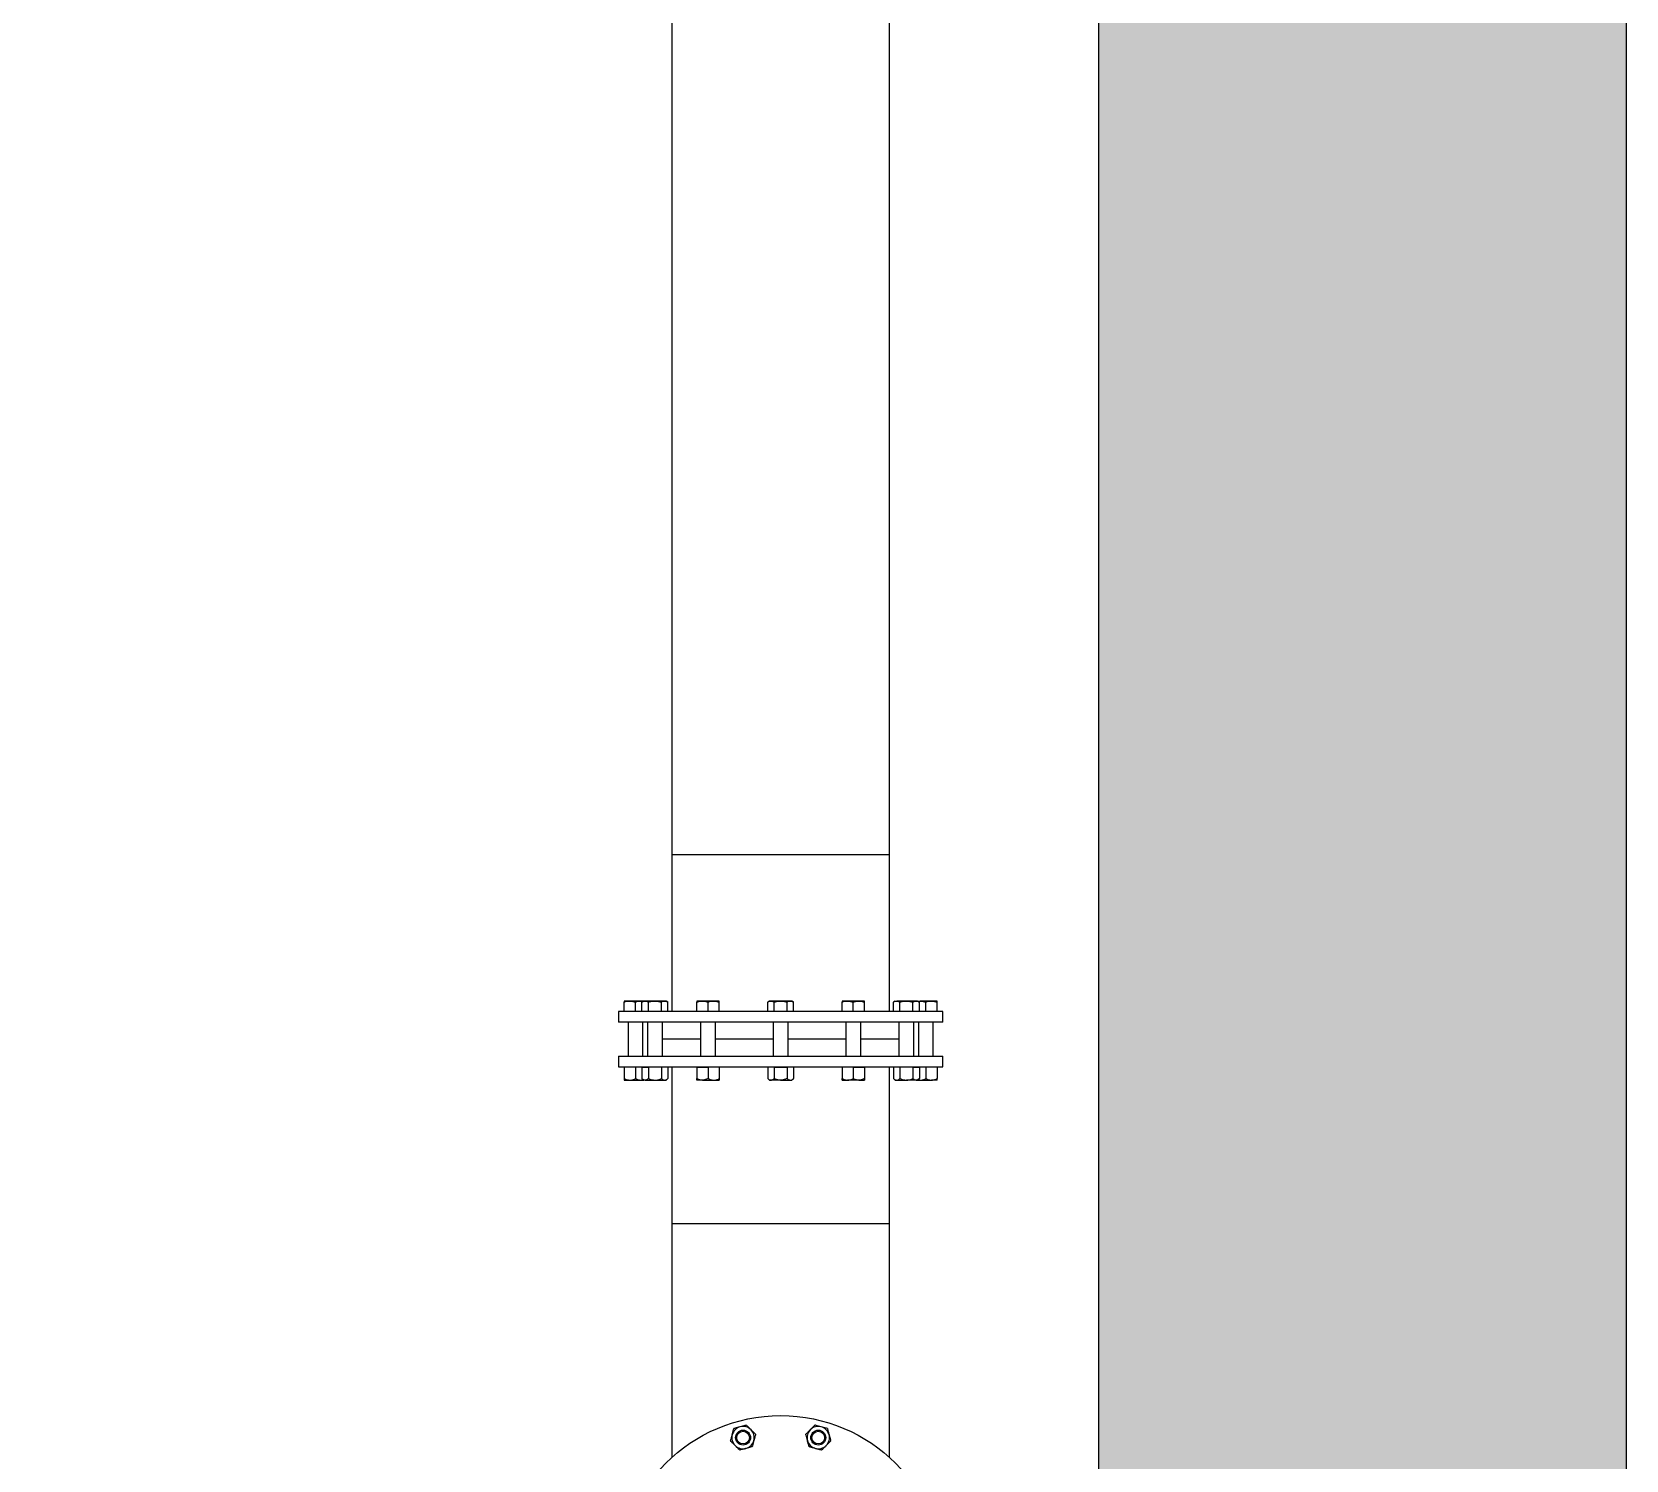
# Model space of a CAD drawing. Header units: inches. Extents: x 0.9 to 37.1, y -8.4 to 11.7.
# Drawn here: x 27.004 to 27.977, y 7.569 to 8.44 of the extents above; entities that cross this region are included whole.
import ezdxf

# ---------------------------------------------------------------- set-up
doc = ezdxf.new("R2010")
doc.units = ezdxf.units.IN
doc.header["$MEASUREMENT"] = 0

msp = doc.modelspace()

# ---------------------------------------------------------------- hatches: boundary and pattern name
h = msp.add_hatch()
h.set_pattern_fill('AR-CONC', color=256, scale=0.01)
h.set_pattern_definition([(50, (3.801593, 0), (0.07172602, -0.00627521), [0.0075, -0.0825]), (355, (3.80159, 0), (-0.01387513, 0.07521921), [0.006, -0.066]), (100.45144, (3.80757, -0.00052), (0.05785088, 0.068944), [0.00637402, -0.07011421]), (46.1842, (3.80159, 0.02), (0.10672413, -0.01655193), [0.01125, -0.12375]), (96.63564, (3.81049, 0.01862), (0.0934662, 0.09741186), [0.00956103, -0.10517138]), (351.18416, (3.80159, 0.02), (0.0934662, 0.09741186), [0.009, -0.099]), (21, (3.811593, 0.015), (0.0596907, -0.04026189), [0.0075, -0.0825]), (326, (3.81159, 0.015), (0.02433153, 0.072515), [0.006, -0.066]), (71.45144, (3.81657, 0.011645), (0.08402224, 0.03225312), [0.00637402, -0.07011421]), (37.5, (3.801593, 0), (0.001215986, 0.033289385), [0, -0.0652, 0, -0.067, 0, -0.06625]), (7.5, (3.801593, 0), (0.026306954, 0.03944117), [0, -0.0382, 0, -0.0637, 0, -0.02525]), (327.5, (3.779293, 0), (0.053382244, -0.002255487), [0, -0.025, 0, -0.078, 0, -0.1035]), (317.5, (3.769293, 0), (0.05831862, 0.0100105), [0, -0.0325, 0, -0.0518, 0, -0.0735])])
h.paths.add_polyline_path([(27.97651, 9.67144), (27.76338, 9.67144), (27.65487, 9.67144), (27.65487, 7.49449), (27.65487, 7.48407), (27.65487, 7.36968), (27.65487, 7.36489), (27.65008, 7.36489), (27.27176, 7.36489), (27.00428, 7.36489), (27.00428, 7.26703), (27.97651, 7.26703)])

# ---------------------------------------------------------------- linework, layer by layer
for p, q in [((27.65487, 7.49449), (27.65487, 9.67144)), ((27.97651, 9.67144), (27.97651, 7.26703))]:
    msp.add_line(p, q)
at = {"color": 7, "linetype": 'Continuous', "lineweight": 25}
for p, q in [((27.39451, 8.75856), (27.39451, 7.93835)), ((27.52732, 7.93835), (27.52732, 8.75856)), ((27.39451, 7.93835), (27.39451, 7.84278)), ((27.46092, 7.93835), (27.39451, 7.93835)), ((27.52732, 7.93835), (27.39451, 7.93835)), ((27.52732, 7.93835), (27.46092, 7.93835)), ((27.52732, 7.84278), (27.52732, 7.93835)), ((27.36896, 7.84907), (27.36554, 7.84907)), ((27.36554, 7.84278), (27.36554, 7.84846)), ((27.37579, 7.84907), (27.36896, 7.84907)), ((27.37237, 7.84278), (27.37237, 7.84846)), ((27.3774, 7.84907), (27.37579, 7.84907)), ((27.3774, 7.84907), (27.37635, 7.84846)), ((27.37635, 7.84278), (27.37635, 7.84846)), ((27.37832, 7.84907), (27.3774, 7.84907)), ((27.38424, 7.84907), (27.37832, 7.84907)), ((27.38029, 7.84278), (27.38029, 7.84846)), ((27.39015, 7.84907), (27.38424, 7.84907)), ((27.38818, 7.84278), (27.38818, 7.84846)), ((27.39107, 7.84907), (27.39015, 7.84907)), ((27.39213, 7.84846), (27.39107, 7.84907)), ((27.39213, 7.84278), (27.39213, 7.84846)), ((27.41323, 7.84907), (27.40981, 7.84907)), ((27.40981, 7.84278), (27.40981, 7.84846)), ((27.42006, 7.84907), (27.41323, 7.84907)), ((27.41665, 7.84278), (27.41665, 7.84846)), ((27.42348, 7.84907), (27.42006, 7.84907)), ((27.42348, 7.84278), (27.42348, 7.84846)), ((27.45408, 7.84907), (27.45303, 7.84846)), ((27.45303, 7.84278), (27.45303, 7.84846)), ((27.455, 7.84907), (27.45408, 7.84907)), ((27.46092, 7.84907), (27.455, 7.84907)), ((27.45697, 7.84278), (27.45697, 7.84846)), ((27.46683, 7.84907), (27.46092, 7.84907)), ((27.46486, 7.84278), (27.46486, 7.84846)), ((27.46775, 7.84907), (27.46683, 7.84907)), ((27.46881, 7.84846), (27.46775, 7.84907)), ((27.46881, 7.84278), (27.46881, 7.84846)), ((27.50177, 7.84907), (27.49835, 7.84907)), ((27.49835, 7.84278), (27.49835, 7.84846)), ((27.5086, 7.84907), (27.50177, 7.84907)), ((27.50519, 7.84278), (27.50519, 7.84846)), ((27.51202, 7.84907), (27.5086, 7.84907)), ((27.51202, 7.84278), (27.51202, 7.84846)), ((27.53076, 7.84907), (27.52971, 7.84846)), ((27.52971, 7.84278), (27.52971, 7.84846)), ((27.53076, 7.84907), (27.53168, 7.84907)), ((27.5376, 7.84907), (27.53168, 7.84907)), ((27.53365, 7.84278), (27.53365, 7.84846)), ((27.54351, 7.84907), (27.5376, 7.84907)), ((27.54154, 7.84278), (27.54154, 7.84846)), ((27.54443, 7.84907), (27.54351, 7.84907)), ((27.54549, 7.84846), (27.54443, 7.84907)), ((27.54443, 7.84907), (27.54604, 7.84907)), ((27.54466, 7.84894), (27.54604, 7.84907)), ((27.54549, 7.84278), (27.54549, 7.84846)), ((27.55287, 7.84907), (27.54604, 7.84907)), ((27.54946, 7.84278), (27.54946, 7.84846)), ((27.55629, 7.84907), (27.55287, 7.84907)), ((27.55629, 7.84278), (27.55629, 7.84846)), ((27.36196, 7.84278), (27.36196, 7.83627)), ((27.46092, 7.84278), (27.36196, 7.84278)), ((27.46092, 7.83627), (27.36196, 7.83627)), ((27.36782, 7.83627), (27.36782, 7.81544)), ((27.37693, 7.81544), (27.37693, 7.83627)), ((27.37968, 7.83627), (27.37968, 7.81544)), ((27.38879, 7.81544), (27.38879, 7.83627)), ((27.41209, 7.83627), (27.41209, 7.81544)), ((27.4212, 7.81544), (27.4212, 7.83627)), ((27.45636, 7.83627), (27.45636, 7.81544)), ((27.55987, 7.84278), (27.46092, 7.84278)), ((27.55987, 7.83627), (27.46092, 7.83627)), ((27.46547, 7.81544), (27.46547, 7.83627)), ((27.50063, 7.83627), (27.50063, 7.81544)), ((27.50974, 7.81544), (27.50974, 7.83627)), ((27.53304, 7.83627), (27.53304, 7.81544)), ((27.54215, 7.81544), (27.54215, 7.83627)), ((27.5449, 7.83627), (27.5449, 7.81544)), ((27.55402, 7.81544), (27.55402, 7.83627)), ((27.55987, 7.83627), (27.55987, 7.84278)), ((27.41209, 7.82585), (27.38879, 7.82585)), ((27.45636, 7.82585), (27.4212, 7.82585)), ((27.50063, 7.82585), (27.46547, 7.82585)), ((27.53304, 7.82585), (27.50974, 7.82585)), ((27.36196, 7.81544), (27.36196, 7.80893)), ((27.36196, 7.81544), (27.46092, 7.81544)), ((27.36196, 7.80893), (27.46092, 7.80893)), ((27.36554, 7.80893), (27.36554, 7.80876)), ((27.36896, 7.80876), (27.36554, 7.80876)), ((27.36554, 7.80876), (27.36554, 7.80176)), ((27.37237, 7.80876), (27.36896, 7.80876)), ((27.37237, 7.80876), (27.37237, 7.80176)), ((27.37579, 7.80876), (27.37237, 7.80876)), ((27.37635, 7.80876), (27.37579, 7.80876)), ((27.37635, 7.80876), (27.37635, 7.80176)), ((27.37635, 7.80876), (27.37832, 7.80876)), ((27.3774, 7.80893), (27.3774, 7.80876)), ((27.37832, 7.80876), (27.38029, 7.80876)), ((27.38424, 7.80876), (27.38029, 7.80876)), ((27.38029, 7.80876), (27.38029, 7.80176)), ((27.38818, 7.80876), (27.38424, 7.80876)), ((27.38818, 7.80876), (27.38818, 7.80176)), ((27.39015, 7.80876), (27.38818, 7.80876)), ((27.39213, 7.80876), (27.39015, 7.80876)), ((27.39107, 7.80876), (27.39107, 7.80893)), ((27.39213, 7.80876), (27.39213, 7.80176)), ((27.39451, 7.80893), (27.39451, 7.71335)), ((27.40981, 7.80893), (27.40981, 7.80876)), ((27.40981, 7.80876), (27.40981, 7.80176)), ((27.40981, 7.80876), (27.41323, 7.80876)), ((27.41323, 7.80876), (27.41665, 7.80876)), ((27.42006, 7.80876), (27.41665, 7.80876)), ((27.41665, 7.80876), (27.41665, 7.80176)), ((27.42348, 7.80876), (27.42006, 7.80876)), ((27.42348, 7.80876), (27.42348, 7.80893)), ((27.42348, 7.80876), (27.42348, 7.80176)), ((27.455, 7.80876), (27.45303, 7.80876)), ((27.45303, 7.80876), (27.45303, 7.80176)), ((27.45408, 7.80893), (27.45408, 7.80876)), ((27.45697, 7.80876), (27.455, 7.80876)), ((27.45697, 7.80876), (27.45697, 7.80176)), ((27.45697, 7.80876), (27.46092, 7.80876)), ((27.46092, 7.81544), (27.55987, 7.81544)), ((27.46092, 7.80893), (27.55987, 7.80893)), ((27.46092, 7.80876), (27.46486, 7.80876)), ((27.46683, 7.80876), (27.46486, 7.80876)), ((27.46486, 7.80876), (27.46486, 7.80176)), ((27.46881, 7.80876), (27.46683, 7.80876)), ((27.46775, 7.80876), (27.46775, 7.80893)), ((27.46881, 7.80876), (27.46881, 7.80176)), ((27.49835, 7.80893), (27.49835, 7.80876)), ((27.50177, 7.80876), (27.49835, 7.80876)), ((27.49835, 7.80876), (27.49835, 7.80176)), ((27.50519, 7.80876), (27.50177, 7.80876)), ((27.50519, 7.80876), (27.50519, 7.80176)), ((27.50519, 7.80876), (27.5086, 7.80876)), ((27.5086, 7.80876), (27.51202, 7.80876)), ((27.51202, 7.80876), (27.51202, 7.80893)), ((27.51202, 7.80876), (27.51202, 7.80176)), ((27.52732, 7.71335), (27.52732, 7.80893)), ((27.53168, 7.80876), (27.52971, 7.80876)), ((27.52971, 7.80876), (27.52971, 7.80176)), ((27.53076, 7.80893), (27.53076, 7.80876)), ((27.53365, 7.80876), (27.53168, 7.80876)), ((27.5376, 7.80876), (27.53365, 7.80876)), ((27.53365, 7.80876), (27.53365, 7.80176)), ((27.54154, 7.80876), (27.5376, 7.80876)), ((27.54154, 7.80876), (27.54154, 7.80176)), ((27.54154, 7.80876), (27.54351, 7.80876)), ((27.54351, 7.80876), (27.54549, 7.80876)), ((27.54443, 7.80876), (27.54443, 7.80893)), ((27.54604, 7.80876), (27.54549, 7.80876)), ((27.54549, 7.80876), (27.54549, 7.80176)), ((27.54946, 7.80876), (27.54604, 7.80876)), ((27.54946, 7.80876), (27.54946, 7.80176)), ((27.55287, 7.80876), (27.54946, 7.80876)), ((27.55629, 7.80876), (27.55287, 7.80876)), ((27.55629, 7.80876), (27.55629, 7.80893)), ((27.55629, 7.80876), (27.55629, 7.80176)), ((27.55987, 7.80893), (27.55987, 7.81544)), ((27.36554, 7.80084), (27.36896, 7.80084)), ((27.36896, 7.80084), (27.37579, 7.80084)), ((27.37579, 7.80084), (27.37721, 7.80101)), ((27.37579, 7.80084), (27.3774, 7.80084)), ((27.37635, 7.80176), (27.3774, 7.80084)), ((27.37832, 7.80084), (27.3774, 7.80084)), ((27.37832, 7.80084), (27.38424, 7.80084)), ((27.38424, 7.80084), (27.39015, 7.80084)), ((27.39015, 7.80084), (27.39107, 7.80084)), ((27.39107, 7.80084), (27.39213, 7.80176)), ((27.41323, 7.80084), (27.40981, 7.80084)), ((27.41323, 7.80084), (27.42006, 7.80084)), ((27.42006, 7.80084), (27.42348, 7.80084)), ((27.45303, 7.80176), (27.45408, 7.80084)), ((27.45408, 7.80084), (27.455, 7.80084)), ((27.46092, 7.80084), (27.455, 7.80084)), ((27.46092, 7.80084), (27.46683, 7.80084)), ((27.46683, 7.80084), (27.46775, 7.80084)), ((27.46775, 7.80084), (27.46881, 7.80176)), ((27.49835, 7.80084), (27.50177, 7.80084)), ((27.5086, 7.80084), (27.50177, 7.80084)), ((27.5086, 7.80084), (27.51202, 7.80084)), ((27.52971, 7.80176), (27.53076, 7.80084)), ((27.53076, 7.80084), (27.53168, 7.80084)), ((27.53168, 7.80084), (27.5376, 7.80084)), ((27.54351, 7.80084), (27.5376, 7.80084)), ((27.54351, 7.80084), (27.54443, 7.80084)), ((27.54443, 7.80084), (27.54549, 7.80176)), ((27.54443, 7.80084), (27.54604, 7.80084)), ((27.54604, 7.80084), (27.55287, 7.80084)), ((27.55629, 7.80084), (27.55287, 7.80084)), ((27.39451, 7.71335), (27.39451, 7.57058)), ((27.39451, 7.71335), (27.52732, 7.71335)), ((27.39451, 7.71335), (27.46092, 7.71335)), ((27.46092, 7.71335), (27.52732, 7.71335)), ((27.52732, 7.57058), (27.52732, 7.71335))]:
    msp.add_line(p, q, dxfattribs=at)
for centre, radius in [((27.46092, 7.49721), 0.09896), ((27.438, 7.58273), 0.00456), ((27.438, 7.58273), 0.00387), ((27.48383, 7.58273), 0.00456), ((27.48383, 7.58273), 0.00387)]:
    msp.add_circle(centre, radius, dxfattribs=at)
for centre, start, end in [((27.438, 7.58273), 165, 225), ((27.438, 7.58273), 105, 165), ((27.438, 7.58273), 45, 105), ((27.438, 7.58273), 345, 45), ((27.48383, 7.58273), 135, 195), ((27.48383, 7.58273), 75, 135), ((27.48383, 7.58273), 15, 75), ((27.48383, 7.58273), 315, 15), ((27.438, 7.58273), 225, 285), ((27.438, 7.58273), 285, 345), ((27.48383, 7.58273), 195, 255), ((27.48383, 7.58273), 255, 315)]:
    msp.add_arc(centre, 0.00683, start, end, dxfattribs=at)
for points, knots in [([(27.36554, 7.84846), (27.3661, 7.84863), (27.36722, 7.84898), (27.36837, 7.84904), (27.36896, 7.84907)], [0, 0, 0, 0, 0.495458, 1, 1, 1, 1]), ([(27.36554, 7.84907), (27.36554, 7.84905), (27.36554, 7.84901), (27.36554, 7.84875), (27.36554, 7.84854), (27.36554, 7.84846)], [0, 0, 0, 0, 0.389448, 0.784719, 1, 1, 1, 1]), ([(27.36896, 7.84907), (27.36904, 7.84907), (27.36965, 7.84907), (27.37081, 7.84893), (27.37185, 7.84862), (27.37237, 7.84846)], [0, 0, 0, 0, 0.070106, 0.530793, 1, 1, 1, 1]), ([(27.37237, 7.84846), (27.37293, 7.84863), (27.37405, 7.84898), (27.37521, 7.84904), (27.37579, 7.84907)], [0, 0, 0, 0, 0.495458, 1, 1, 1, 1]), ([(27.37579, 7.84907), (27.37587, 7.84907), (27.37634, 7.84907), (27.37679, 7.849), (27.37717, 7.84894)], [0, 0, 0, 0, 0.175224, 1, 1, 1, 1]), ([(27.37635, 7.84846), (27.37659, 7.84859), (27.37709, 7.84885), (27.37775, 7.84905), (27.37816, 7.84907), (27.37832, 7.84907)], [0, 0, 0, 0, 0.380593, 0.764784, 1, 1, 1, 1]), ([(27.37832, 7.84907), (27.37858, 7.84905), (27.3791, 7.84901), (27.37976, 7.84875), (27.38015, 7.84854), (27.38029, 7.84846)], [0, 0, 0, 0, 0.389448, 0.784719, 1, 1, 1, 1]), ([(27.38029, 7.84846), (27.38093, 7.84863), (27.38223, 7.84898), (27.38356, 7.84904), (27.38424, 7.84907)], [0, 0, 0, 0, 0.495458, 1, 1, 1, 1]), ([(27.38424, 7.84907), (27.38433, 7.84907), (27.38504, 7.84907), (27.38637, 7.84893), (27.38758, 7.84862), (27.38818, 7.84846)], [0, 0, 0, 0, 0.070106, 0.530793, 1, 1, 1, 1]), ([(27.38818, 7.84846), (27.3885, 7.84863), (27.38915, 7.84898), (27.38982, 7.84904), (27.39015, 7.84907)], [0, 0, 0, 0, 0.495458, 1, 1, 1, 1]), ([(27.39015, 7.84907), (27.3902, 7.84907), (27.39056, 7.84907), (27.39122, 7.84893), (27.39182, 7.84862), (27.39213, 7.84846)], [0, 0, 0, 0, 0.070106, 0.530793, 1, 1, 1, 1]), ([(27.40981, 7.84846), (27.41024, 7.84859), (27.41109, 7.84885), (27.41224, 7.84905), (27.41296, 7.84907), (27.41323, 7.84907)], [0, 0, 0, 0, 0.380593, 0.764784, 1, 1, 1, 1]), ([(27.40981, 7.84907), (27.40981, 7.84907), (27.40981, 7.84907), (27.40981, 7.84893), (27.40981, 7.84862), (27.40981, 7.84846)], [0, 0, 0, 0, 0.070106, 0.530793, 1, 1, 1, 1]), ([(27.41323, 7.84907), (27.41368, 7.84905), (27.41459, 7.84901), (27.41573, 7.84875), (27.41641, 7.84854), (27.41665, 7.84846)], [0, 0, 0, 0, 0.389448, 0.784719, 1, 1, 1, 1]), ([(27.41665, 7.84846), (27.4172, 7.84863), (27.41832, 7.84898), (27.41948, 7.84904), (27.42006, 7.84907)], [0, 0, 0, 0, 0.495458, 1, 1, 1, 1]), ([(27.42006, 7.84907), (27.42014, 7.84907), (27.42076, 7.84907), (27.42191, 7.84893), (27.42295, 7.84862), (27.42348, 7.84846)], [0, 0, 0, 0, 0.070106, 0.530793, 1, 1, 1, 1]), ([(27.42348, 7.84846), (27.42348, 7.84863), (27.42348, 7.84898), (27.42348, 7.84904), (27.42348, 7.84907)], [0, 0, 0, 0, 0.495458, 1, 1, 1, 1]), ([(27.45303, 7.84846), (27.45335, 7.84863), (27.45399, 7.84898), (27.45466, 7.84904), (27.455, 7.84907)], [0, 0, 0, 0, 0.495458, 1, 1, 1, 1]), ([(27.455, 7.84907), (27.45505, 7.84907), (27.4554, 7.84907), (27.45607, 7.84893), (27.45667, 7.84862), (27.45697, 7.84846)], [0, 0, 0, 0, 0.070106, 0.530793, 1, 1, 1, 1]), ([(27.45697, 7.84846), (27.45746, 7.84859), (27.45845, 7.84885), (27.45978, 7.84905), (27.4606, 7.84907), (27.46092, 7.84907)], [0, 0, 0, 0, 0.380593, 0.764784, 1, 1, 1, 1]), ([(27.46092, 7.84907), (27.46144, 7.84905), (27.46248, 7.84901), (27.4638, 7.84875), (27.46458, 7.84854), (27.46486, 7.84846)], [0, 0, 0, 0, 0.389448, 0.784719, 1, 1, 1, 1]), ([(27.46486, 7.84846), (27.46518, 7.84863), (27.46583, 7.84898), (27.4665, 7.84904), (27.46683, 7.84907)], [0, 0, 0, 0, 0.495458, 1, 1, 1, 1]), ([(27.46683, 7.84907), (27.46688, 7.84907), (27.46724, 7.84907), (27.4679, 7.84893), (27.4685, 7.84862), (27.46881, 7.84846)], [0, 0, 0, 0, 0.070106, 0.530793, 1, 1, 1, 1]), ([(27.49835, 7.84846), (27.49891, 7.84863), (27.50003, 7.84898), (27.50119, 7.84904), (27.50177, 7.84907)], [0, 0, 0, 0, 0.495458, 1, 1, 1, 1]), ([(27.49835, 7.84907), (27.49835, 7.84907), (27.49835, 7.84907), (27.49835, 7.84893), (27.49835, 7.84862), (27.49835, 7.84846)], [0, 0, 0, 0, 0.070106, 0.530793, 1, 1, 1, 1]), ([(27.50177, 7.84907), (27.50185, 7.84907), (27.50246, 7.84907), (27.50362, 7.84893), (27.50466, 7.84862), (27.50519, 7.84846)], [0, 0, 0, 0, 0.0701057, 0.5307925, 1, 1, 1, 1]), ([(27.50519, 7.84846), (27.50561, 7.84859), (27.50647, 7.84885), (27.50762, 7.84905), (27.50833, 7.84907), (27.5086, 7.84907)], [0, 0, 0, 0, 0.380593, 0.764784, 1, 1, 1, 1]), ([(27.5086, 7.84907), (27.50905, 7.84905), (27.50996, 7.84901), (27.5111, 7.84875), (27.51178, 7.84854), (27.51202, 7.84846)], [0, 0, 0, 0, 0.389448, 0.784719, 1, 1, 1, 1]), ([(27.51202, 7.84846), (27.51202, 7.84863), (27.51202, 7.84898), (27.51202, 7.84904), (27.51202, 7.84907)], [0, 0, 0, 0, 0.495458, 1, 1, 1, 1]), ([(27.52971, 7.84846), (27.53003, 7.84863), (27.53067, 7.84898), (27.53134, 7.84904), (27.53168, 7.84907)], [0, 0, 0, 0, 0.495458, 1, 1, 1, 1]), ([(27.53168, 7.84907), (27.53172, 7.84907), (27.53208, 7.84907), (27.53275, 7.84893), (27.53335, 7.84862), (27.53365, 7.84846)], [0, 0, 0, 0, 0.070106, 0.530793, 1, 1, 1, 1]), ([(27.53365, 7.84846), (27.53429, 7.84863), (27.53558, 7.84898), (27.53692, 7.84904), (27.5376, 7.84907)], [0, 0, 0, 0, 0.495458, 1, 1, 1, 1]), ([(27.5376, 7.84907), (27.53769, 7.84907), (27.5384, 7.84907), (27.53973, 7.84893), (27.54093, 7.84862), (27.54154, 7.84846)], [0, 0, 0, 0, 0.070106, 0.530793, 1, 1, 1, 1]), ([(27.54154, 7.84846), (27.54179, 7.84859), (27.54228, 7.84885), (27.54294, 7.84905), (27.54336, 7.84907), (27.54351, 7.84907)], [0, 0, 0, 0, 0.380593, 0.764784, 1, 1, 1, 1]), ([(27.54351, 7.84907), (27.54377, 7.84905), (27.5443, 7.84901), (27.54495, 7.84875), (27.54535, 7.84854), (27.54549, 7.84846)], [0, 0, 0, 0, 0.389448, 0.784719, 1, 1, 1, 1]), ([(27.54604, 7.84907), (27.54612, 7.84907), (27.54674, 7.84907), (27.54789, 7.84893), (27.54893, 7.84862), (27.54946, 7.84846)], [0, 0, 0, 0, 0.070106, 0.530793, 1, 1, 1, 1]), ([(27.54946, 7.84846), (27.55001, 7.84863), (27.55113, 7.84898), (27.55229, 7.84904), (27.55287, 7.84907)], [0, 0, 0, 0, 0.495458, 1, 1, 1, 1]), ([(27.55287, 7.84907), (27.55296, 7.84907), (27.55357, 7.84907), (27.55473, 7.84893), (27.55577, 7.84862), (27.55629, 7.84846)], [0, 0, 0, 0, 0.0701057, 0.5307925, 1, 1, 1, 1]), ([(27.55629, 7.84846), (27.55629, 7.84859), (27.55629, 7.84885), (27.55629, 7.84905), (27.55629, 7.84907), (27.55629, 7.84907)], [0, 0, 0, 0, 0.380593, 0.764784, 1, 1, 1, 1]), ([(27.36554, 7.80176), (27.36607, 7.80152), (27.36715, 7.80103), (27.36834, 7.80085), (27.36894, 7.80084), (27.36896, 7.80084)], [0, 0, 0, 0, 0.484195, 0.986027, 1, 1, 1, 1]), ([(27.36554, 7.80176), (27.36554, 7.80162), (27.36554, 7.8013), (27.36554, 7.80093), (27.36554, 7.80087), (27.36554, 7.80084)], [0, 0, 0, 0, 0.2654708, 0.6280788, 1, 1, 1, 1]), ([(27.36896, 7.80084), (27.36944, 7.80088), (27.37041, 7.80095), (27.37154, 7.80136), (27.37219, 7.80167), (27.37237, 7.80176)], [0, 0, 0, 0, 0.406045, 0.826762, 1, 1, 1, 1]), ([(27.37237, 7.80176), (27.37291, 7.80152), (27.37399, 7.80103), (27.37517, 7.80085), (27.37578, 7.80084), (27.37579, 7.80084)], [0, 0, 0, 0, 0.484195, 0.986027, 1, 1, 1, 1]), ([(27.37832, 7.80084), (27.37827, 7.80084), (27.37798, 7.80085), (27.37743, 7.801), (27.37682, 7.80137), (27.37646, 7.80166), (27.37635, 7.80176)], [0, 0, 0, 0, 0.0662544, 0.4348867, 0.8140395, 1, 1, 1, 1]), ([(27.38029, 7.80176), (27.38012, 7.80162), (27.37973, 7.8013), (27.37907, 7.80093), (27.37857, 7.80087), (27.37832, 7.80084)], [0, 0, 0, 0, 0.265471, 0.628079, 1, 1, 1, 1]), ([(27.38029, 7.80176), (27.38091, 7.80152), (27.38215, 7.80103), (27.38352, 7.80085), (27.38422, 7.80084), (27.38424, 7.80084)], [0, 0, 0, 0, 0.4841952, 0.9860274, 1, 1, 1, 1]), ([(27.38424, 7.80084), (27.38479, 7.80088), (27.38591, 7.80095), (27.38722, 7.80136), (27.38797, 7.80167), (27.38818, 7.80176)], [0, 0, 0, 0, 0.406045, 0.826762, 1, 1, 1, 1]), ([(27.38818, 7.80176), (27.38849, 7.80152), (27.38911, 7.80103), (27.3898, 7.80085), (27.39015, 7.80084), (27.39015, 7.80084)], [0, 0, 0, 0, 0.484195, 0.986027, 1, 1, 1, 1]), ([(27.39015, 7.80084), (27.39043, 7.80088), (27.39099, 7.80095), (27.39165, 7.80136), (27.39202, 7.80167), (27.39213, 7.80176)], [0, 0, 0, 0, 0.406045, 0.826762, 1, 1, 1, 1]), ([(27.41323, 7.80084), (27.41315, 7.80084), (27.41264, 7.80085), (27.41168, 7.801), (27.41063, 7.80137), (27.41001, 7.80166), (27.40981, 7.80176)], [0, 0, 0, 0, 0.066254, 0.434887, 0.81404, 1, 1, 1, 1]), ([(27.40981, 7.80084), (27.40981, 7.80088), (27.40981, 7.80095), (27.40981, 7.80136), (27.40981, 7.80167), (27.40981, 7.80176)], [0, 0, 0, 0, 0.406045, 0.826762, 1, 1, 1, 1]), ([(27.41665, 7.80176), (27.41636, 7.80162), (27.41567, 7.8013), (27.41453, 7.80093), (27.41367, 7.80087), (27.41323, 7.80084)], [0, 0, 0, 0, 0.265471, 0.628079, 1, 1, 1, 1]), ([(27.41665, 7.80176), (27.41718, 7.80152), (27.41826, 7.80103), (27.41944, 7.80085), (27.42005, 7.80084), (27.42006, 7.80084)], [0, 0, 0, 0, 0.484195, 0.986027, 1, 1, 1, 1]), ([(27.42006, 7.80084), (27.42054, 7.80088), (27.42151, 7.80095), (27.42265, 7.80136), (27.42329, 7.80167), (27.42348, 7.80176)], [0, 0, 0, 0, 0.406045, 0.826762, 1, 1, 1, 1]), ([(27.42348, 7.80176), (27.42348, 7.80152), (27.42348, 7.80103), (27.42348, 7.80085), (27.42348, 7.80084), (27.42348, 7.80084)], [0, 0, 0, 0, 0.484195, 0.986027, 1, 1, 1, 1]), ([(27.45303, 7.80176), (27.45333, 7.80152), (27.45396, 7.80103), (27.45464, 7.80085), (27.45499, 7.80084), (27.455, 7.80084)], [0, 0, 0, 0, 0.484195, 0.986027, 1, 1, 1, 1]), ([(27.455, 7.80084), (27.45527, 7.80088), (27.45584, 7.80095), (27.45649, 7.80136), (27.45686, 7.80167), (27.45697, 7.80176)], [0, 0, 0, 0, 0.406045, 0.826762, 1, 1, 1, 1]), ([(27.46092, 7.80084), (27.46083, 7.80084), (27.46024, 7.80085), (27.45913, 7.801), (27.45791, 7.80137), (27.4572, 7.80166), (27.45697, 7.80176)], [0, 0, 0, 0, 0.066254, 0.434887, 0.81404, 1, 1, 1, 1]), ([(27.46486, 7.80176), (27.46453, 7.80162), (27.46374, 7.8013), (27.46242, 7.80093), (27.46142, 7.80087), (27.46092, 7.80084)], [0, 0, 0, 0, 0.2654708, 0.6280788, 1, 1, 1, 1]), ([(27.46486, 7.80176), (27.46517, 7.80152), (27.46579, 7.80103), (27.46647, 7.80085), (27.46682, 7.80084), (27.46683, 7.80084)], [0, 0, 0, 0, 0.484195, 0.986027, 1, 1, 1, 1]), ([(27.46683, 7.80084), (27.46711, 7.80088), (27.46767, 7.80095), (27.46833, 7.80136), (27.4687, 7.80167), (27.46881, 7.80176)], [0, 0, 0, 0, 0.406045, 0.826762, 1, 1, 1, 1]), ([(27.49835, 7.80176), (27.49889, 7.80152), (27.49997, 7.80103), (27.50115, 7.80085), (27.50175, 7.80084), (27.50177, 7.80084)], [0, 0, 0, 0, 0.484195, 0.986027, 1, 1, 1, 1]), ([(27.49835, 7.80084), (27.49835, 7.80088), (27.49835, 7.80095), (27.49835, 7.80136), (27.49835, 7.80167), (27.49835, 7.80176)], [0, 0, 0, 0, 0.406045, 0.826762, 1, 1, 1, 1]), ([(27.50177, 7.80084), (27.50225, 7.80088), (27.50322, 7.80095), (27.50435, 7.80136), (27.505, 7.80167), (27.50519, 7.80176)], [0, 0, 0, 0, 0.406045, 0.826762, 1, 1, 1, 1]), ([(27.5086, 7.80084), (27.50853, 7.80084), (27.50801, 7.80085), (27.50706, 7.801), (27.506, 7.80137), (27.50539, 7.80166), (27.50519, 7.80176)], [0, 0, 0, 0, 0.066254, 0.434887, 0.81404, 1, 1, 1, 1]), ([(27.51202, 7.80176), (27.51173, 7.80162), (27.51105, 7.8013), (27.50991, 7.80093), (27.50904, 7.80087), (27.5086, 7.80084)], [0, 0, 0, 0, 0.265471, 0.628079, 1, 1, 1, 1]), ([(27.51202, 7.80176), (27.51202, 7.80152), (27.51202, 7.80103), (27.51202, 7.80085), (27.51202, 7.80084), (27.51202, 7.80084)], [0, 0, 0, 0, 0.484195, 0.986027, 1, 1, 1, 1]), ([(27.52971, 7.80176), (27.53001, 7.80152), (27.53064, 7.80103), (27.53132, 7.80085), (27.53167, 7.80084), (27.53168, 7.80084)], [0, 0, 0, 0, 0.484195, 0.986027, 1, 1, 1, 1]), ([(27.53168, 7.80084), (27.53195, 7.80088), (27.53252, 7.80095), (27.53317, 7.80136), (27.53354, 7.80167), (27.53365, 7.80176)], [0, 0, 0, 0, 0.406045, 0.826762, 1, 1, 1, 1]), ([(27.53365, 7.80176), (27.53426, 7.80152), (27.53551, 7.80103), (27.53688, 7.80085), (27.53758, 7.80084), (27.5376, 7.80084)], [0, 0, 0, 0, 0.484195, 0.986027, 1, 1, 1, 1]), ([(27.5376, 7.80084), (27.53815, 7.80088), (27.53927, 7.80095), (27.54058, 7.80136), (27.54132, 7.80167), (27.54154, 7.80176)], [0, 0, 0, 0, 0.406045, 0.826762, 1, 1, 1, 1]), ([(27.54351, 7.80084), (27.54347, 7.80084), (27.54317, 7.80085), (27.54262, 7.801), (27.54201, 7.80137), (27.54166, 7.80166), (27.54154, 7.80176)], [0, 0, 0, 0, 0.0662544, 0.4348867, 0.8140395, 1, 1, 1, 1]), ([(27.54549, 7.80176), (27.54532, 7.80162), (27.54492, 7.8013), (27.54427, 7.80093), (27.54377, 7.80087), (27.54351, 7.80084)], [0, 0, 0, 0, 0.265471, 0.628079, 1, 1, 1, 1]), ([(27.54466, 7.80105), (27.5451, 7.80095), (27.54556, 7.80084), (27.54603, 7.80084), (27.54604, 7.80084)], [0, 0, 0, 0, 0.964532, 1, 1, 1, 1]), ([(27.54604, 7.80084), (27.54652, 7.80088), (27.54749, 7.80095), (27.54862, 7.80136), (27.54927, 7.80167), (27.54946, 7.80176)], [0, 0, 0, 0, 0.406045, 0.826762, 1, 1, 1, 1]), ([(27.54946, 7.80176), (27.54999, 7.80152), (27.55107, 7.80103), (27.55225, 7.80085), (27.55286, 7.80084), (27.55287, 7.80084)], [0, 0, 0, 0, 0.484195, 0.986027, 1, 1, 1, 1]), ([(27.55287, 7.80084), (27.55335, 7.80088), (27.55433, 7.80095), (27.55546, 7.80136), (27.5561, 7.80167), (27.55629, 7.80176)], [0, 0, 0, 0, 0.406045, 0.826762, 1, 1, 1, 1]), ([(27.55629, 7.80084), (27.55629, 7.80084), (27.55629, 7.80085), (27.55629, 7.801), (27.55629, 7.80137), (27.55629, 7.80166), (27.55629, 7.80176)], [0, 0, 0, 0, 0.066254, 0.434887, 0.81404, 1, 1, 1, 1]), ([(27.43038, 7.58069), (27.43054, 7.58128), (27.43086, 7.58249), (27.43121, 7.58381), (27.43139, 7.58448), (27.4314, 7.5845)], [0, 0, 0, 0, 0.484195, 0.986027, 1, 1, 1, 1]), ([(27.4314, 7.5845), (27.43154, 7.58503), (27.43183, 7.58612), (27.43217, 7.58738), (27.43236, 7.5881), (27.43242, 7.58831)], [0, 0, 0, 0, 0.406045, 0.826762, 1, 1, 1, 1]), ([(27.43623, 7.58933), (27.43614, 7.58931), (27.43557, 7.58916), (27.43451, 7.58887), (27.43333, 7.58856), (27.43265, 7.58837), (27.43242, 7.58831)], [0, 0, 0, 0, 0.066254, 0.434887, 0.81404, 1, 1, 1, 1]), ([(27.44004, 7.59035), (27.43972, 7.59027), (27.43896, 7.59006), (27.43768, 7.58972), (27.43672, 7.58946), (27.43623, 7.58933)], [0, 0, 0, 0, 0.265471, 0.628079, 1, 1, 1, 1]), ([(27.44004, 7.59035), (27.44048, 7.58992), (27.44136, 7.58904), (27.44232, 7.58807), (27.44282, 7.58758), (27.44283, 7.58757)], [0, 0, 0, 0, 0.484195, 0.986027, 1, 1, 1, 1]), ([(27.44283, 7.58757), (27.44322, 7.58717), (27.44402, 7.58638), (27.44494, 7.58546), (27.44547, 7.58493), (27.44562, 7.58478)], [0, 0, 0, 0, 0.406045, 0.826762, 1, 1, 1, 1]), ([(27.44562, 7.58478), (27.44546, 7.58418), (27.44514, 7.58298), (27.44479, 7.58166), (27.44461, 7.58098), (27.4446, 7.58096)], [0, 0, 0, 0, 0.484195, 0.986027, 1, 1, 1, 1]), ([(27.47621, 7.58478), (27.47664, 7.58521), (27.47753, 7.58609), (27.47849, 7.58706), (27.47899, 7.58755), (27.479, 7.58757)], [0, 0, 0, 0, 0.484195, 0.986027, 1, 1, 1, 1]), ([(27.47723, 7.58096), (27.47709, 7.5815), (27.4768, 7.58258), (27.47646, 7.58385), (27.47627, 7.58457), (27.47621, 7.58478)], [0, 0, 0, 0, 0.406045, 0.826762, 1, 1, 1, 1]), ([(27.479, 7.58757), (27.47939, 7.58796), (27.48019, 7.58875), (27.48111, 7.58967), (27.48164, 7.5902), (27.48179, 7.59035)], [0, 0, 0, 0, 0.406045, 0.826762, 1, 1, 1, 1]), ([(27.4856, 7.58933), (27.48551, 7.58936), (27.48494, 7.58951), (27.48388, 7.5898), (27.4827, 7.59011), (27.48202, 7.59029), (27.48179, 7.59035)], [0, 0, 0, 0, 0.066254, 0.434887, 0.81404, 1, 1, 1, 1]), ([(27.48941, 7.58831), (27.48909, 7.5884), (27.48833, 7.5886), (27.48705, 7.58894), (27.48609, 7.5892), (27.4856, 7.58933)], [0, 0, 0, 0, 0.265471, 0.628079, 1, 1, 1, 1]), ([(27.48941, 7.58831), (27.48957, 7.58772), (27.48989, 7.58651), (27.49025, 7.5852), (27.49043, 7.58452), (27.49043, 7.5845)], [0, 0, 0, 0, 0.4841952, 0.9860274, 1, 1, 1, 1]), ([(27.49043, 7.5845), (27.49058, 7.58397), (27.49087, 7.58288), (27.49121, 7.58162), (27.4914, 7.5809), (27.49145, 7.58069)], [0, 0, 0, 0, 0.406045, 0.826762, 1, 1, 1, 1]), ([(27.43317, 7.5779), (27.43278, 7.57829), (27.43198, 7.57909), (27.43106, 7.58001), (27.43053, 7.58054), (27.43038, 7.58069)], [0, 0, 0, 0, 0.406045, 0.826762, 1, 1, 1, 1]), ([(27.43596, 7.57511), (27.43552, 7.57555), (27.43464, 7.57643), (27.43368, 7.57739), (27.43318, 7.57789), (27.43317, 7.5779)], [0, 0, 0, 0, 0.484195, 0.986027, 1, 1, 1, 1]), ([(27.43977, 7.57613), (27.43968, 7.57611), (27.43911, 7.57596), (27.43805, 7.57567), (27.43687, 7.57536), (27.43618, 7.57517), (27.43596, 7.57511)], [0, 0, 0, 0, 0.066254, 0.434887, 0.81404, 1, 1, 1, 1]), ([(27.44358, 7.57715), (27.44326, 7.57707), (27.44249, 7.57686), (27.44122, 7.57652), (27.44026, 7.57626), (27.43977, 7.57613)], [0, 0, 0, 0, 0.265471, 0.628079, 1, 1, 1, 1]), ([(27.4446, 7.58096), (27.44446, 7.58043), (27.44417, 7.57935), (27.44383, 7.57808), (27.44364, 7.57736), (27.44358, 7.57715)], [0, 0, 0, 0, 0.406045, 0.826762, 1, 1, 1, 1]), ([(27.47825, 7.57715), (27.47809, 7.57775), (27.47777, 7.57895), (27.47742, 7.58027), (27.47724, 7.58095), (27.47723, 7.58096)], [0, 0, 0, 0, 0.484195, 0.986027, 1, 1, 1, 1]), ([(27.48206, 7.57613), (27.48198, 7.57616), (27.48141, 7.57631), (27.48034, 7.57659), (27.47916, 7.57691), (27.47848, 7.57709), (27.47825, 7.57715)], [0, 0, 0, 0, 0.066254, 0.434887, 0.81404, 1, 1, 1, 1]), ([(27.48587, 7.57511), (27.48555, 7.5752), (27.48479, 7.5754), (27.48352, 7.57574), (27.48255, 7.576), (27.48206, 7.57613)], [0, 0, 0, 0, 0.2654708, 0.6280788, 1, 1, 1, 1]), ([(27.48866, 7.5779), (27.48827, 7.57751), (27.48748, 7.57672), (27.48656, 7.57579), (27.48603, 7.57527), (27.48587, 7.57511)], [0, 0, 0, 0, 0.406045, 0.826762, 1, 1, 1, 1]), ([(27.49145, 7.58069), (27.49102, 7.58026), (27.49014, 7.57937), (27.48917, 7.57841), (27.48868, 7.57791), (27.48866, 7.5779)], [0, 0, 0, 0, 0.484195, 0.986027, 1, 1, 1, 1])]:
    msp.add_open_spline(points, degree=3, knots=knots, dxfattribs=at)

doc.saveas('drawing.dxf')
